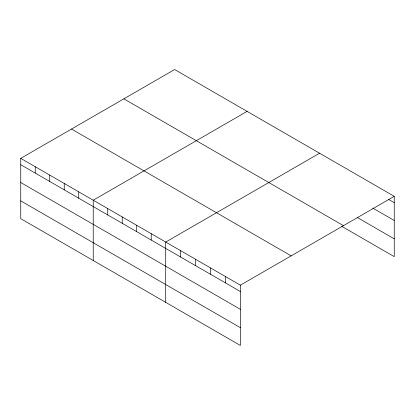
<?xml version="1.0" encoding="UTF-8"?>
<svg xmlns="http://www.w3.org/2000/svg" width="415" height="415" viewBox="0 0 415 415"><rect width="100%" height="100%" fill="white"/><g stroke="black" fill="none" stroke-linecap="round" stroke-linejoin="round"><path stroke-width="0.62" d="M20.75 158.364L240.384 285.167L240.384 345.472L20.75 218.663L20.75 158.364L174.616 69.528L394.25 196.337L394.25 256.636L341.701 226.3M247.096 111.376L93.23 200.206L93.23 260.511M319.576 153.218L165.71 242.054L165.71 302.359M240.384 285.167L394.25 196.337M388.72 199.501L394.25 202.696M372.675 208.04L394.25 220.495M357.19 217.439L394.25 238.838M123.841 98.843L343.475 225.651M71.525 129.044L291.159 255.853M20.75 164.724L240.384 291.527M20.75 182.522L240.384 309.331M20.75 200.865L240.384 327.668M225.449 276.546L225.449 282.906M210.514 267.924L210.514 274.284M195.579 259.297L195.579 265.662M180.644 250.676L180.644 257.035M151.216 233.687L151.216 240.046M136.717 225.314L136.717 231.674M122.223 216.946L122.223 223.306M107.724 208.579L107.724 214.939M78.736 191.839L78.736 198.199M64.237 183.472L64.237 189.831M49.743 175.099L49.743 181.459M35.244 166.731L35.244 173.091"/></g></svg>
